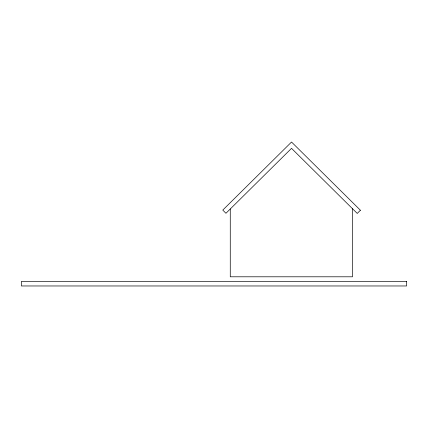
<?xml version="1.0" encoding="UTF-8"?>
<svg xmlns="http://www.w3.org/2000/svg" width="428" height="428" viewBox="0 0 428 428"><rect width="100%" height="100%" fill="white"/><g stroke="black" fill="none" stroke-linecap="round" stroke-linejoin="round"><path stroke-width="0.64" d="M352.512 208.736L352.512 276.798L230.269 276.798L230.269 208.998M360.408 210.239L357.252 213.428L291.527 148.35L225.941 213.278L222.785 210.089L291.527 142.032L360.408 210.239M406.6 281.383L21.4 281.383L21.4 285.968L406.6 285.968L406.6 281.383"/></g></svg>
